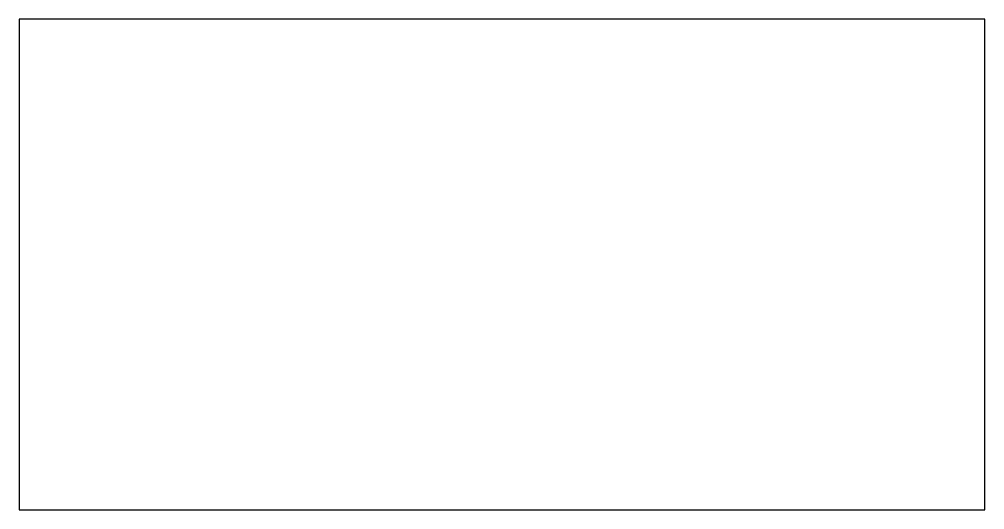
# Model space of a CAD drawing. Header units: inches. Extents: x -2.09 to 2.09, y -0.25 to 1.88.
import ezdxf

# ---------------------------------------------------------------- set-up
doc = ezdxf.new("R2010")
doc.units = ezdxf.units.IN
doc.layers.get('0').update_dxf_attribs({"linetype": 'CONTINUOUS'})

msp = doc.modelspace()

# ---------------------------------------------------------------- linework, layer by layer
msp.add_lwpolyline([(2.0906, 1.875), (-2.0906, 1.875), (-2.0906, -0.25), (2.0906, -0.25)], close=True)

doc.saveas('drawing.dxf')
